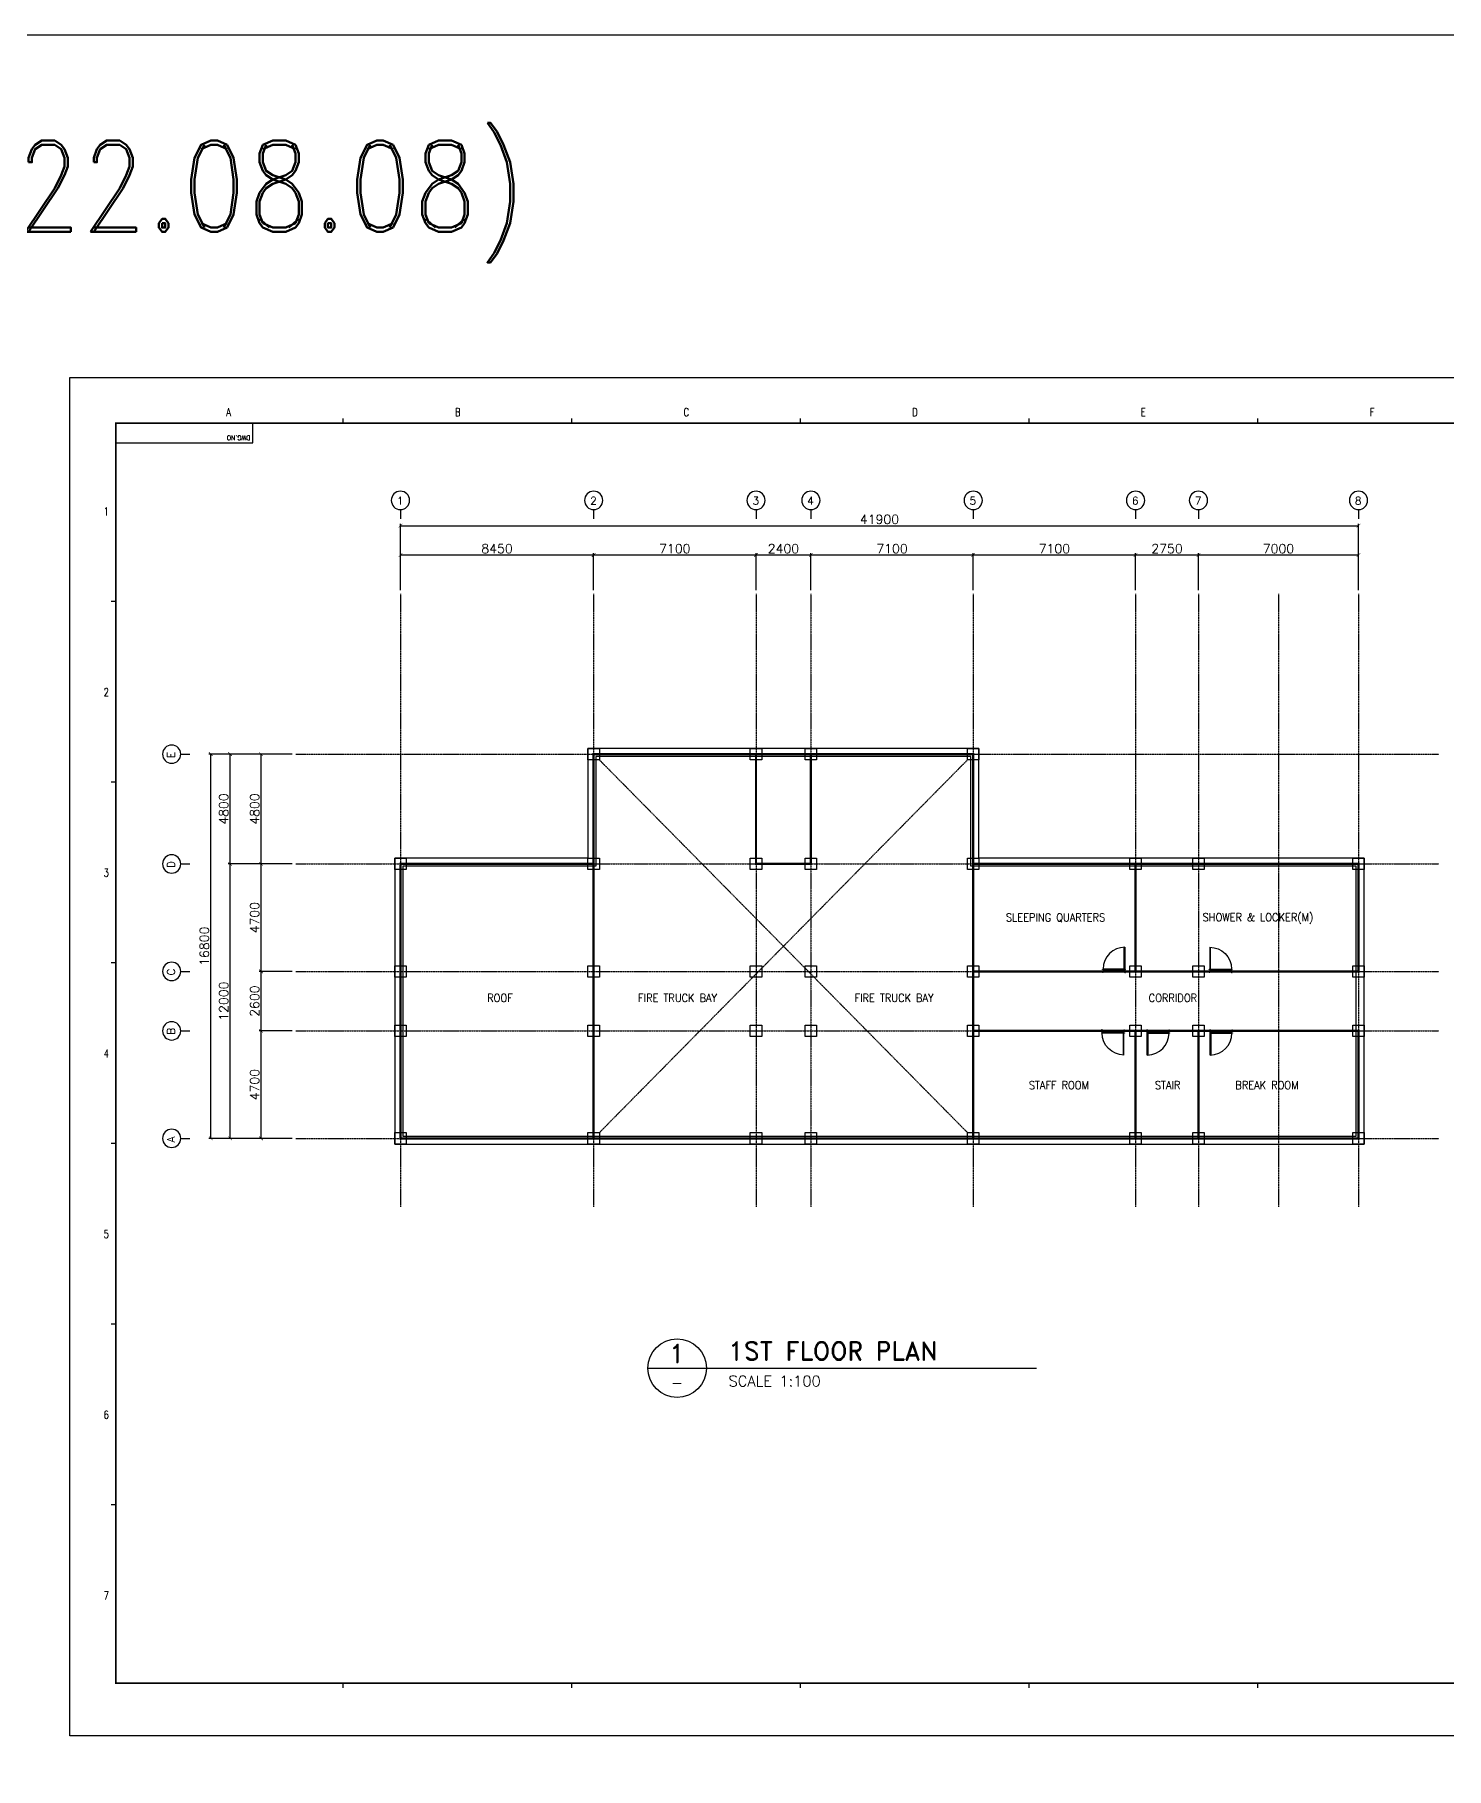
# Model space of a CAD drawing. Header units: millimetres. Extents: x -232466 to 860779, y -177975 to 311634.
# Drawn here: x 316138 to 377875, y 235828 to 311634 of the extents above; entities that cross this region are included whole.
import ezdxf
from ezdxf.enums import TextEntityAlignment as Align

# ---------------------------------------------------------------- set-up
doc = ezdxf.new("R2010")
doc.units = ezdxf.units.MM
doc.linetypes.add('AXES', pattern=[50.8, 31.75, -6.35, 6.35, -6.35])
doc.linetypes.add('CENTER', pattern=[2, 1.25, -0.25, 0.25, -0.25])
doc.layers.add('0 외형선', color=3, linetype='Continuous', lineweight=25)
for name, color, linetype in [('Center Line', 1, 'CENTER'), ('COL', 2, 'Continuous'), ('dim', 7, 'Continuous'), ('DOOR', 4, 'Continuous'), ('G', 3, 'Continuous'), ('SYM', 7, 'Continuous'), ('TEXT1', 7, 'Continuous'), ('TITLEBOX', 7, 'Continuous'), ('TXT', 2, 'Continuous')]:
    doc.layers.add(name, color=color, linetype=linetype)
doc.styles.add('RD6', font='ROMAND.shx', dxfattribs={"width": 0.83, "height": 6})
doc.styles.add('ROMAND', font='romand')
doc.styles.add('RomanS', font='romans.shx')
doc.styles.add('TBOX', font='romans.shx')
doc.dimstyles.new('HYUNDAI', dxfattribs={"dimscale": 120, "dimtxt": 3, "dimasz": 3, "dimexe": 1, "dimexo": 2, "dimgap": 1, "dimtad": 1, "dimdec": 0, "dimdsep": 46, "dimtxsty": 'RomanS', "dimcen": 0, "dimclrd": 256, "dimclre": 256, "dimclrt": 3, "dimadec": 0, "dimazin": 0, "dimtfac": 1, "dimtdec": 0, "dimtix": 1, "dimtmove": 2, "dimatfit": 3, "dimfxl": 1, "dimtvp": 1, "dimtolj": 1, "dimarcsym": 0})

# ---------------------------------------------------------------- blocks, each defined once
blk = doc.blocks.new('_ArchTick')
at = {"color": 0, "linetype": 'ByBlock', "const_width": 0.15}
blk.add_lwpolyline([(-0.5, -0.5), (0.5, 0.5)], dxfattribs=at)
blk = doc.blocks.new('*D743')
at = {"layer": 'Defpoints', "color": 0}
for p in [(323841, 280174), (327566, 280174), (327566, 263374)]:
    blk.add_point(p, dxfattribs=at)
at = {"layer": 'dim', "lineweight": -2}
for p, q in [((327406, 280174), (323761, 280174)), ((323841, 263374), (323841, 280174)), ((327406, 263374), (323761, 263374))]:
    blk.add_line(p, q, dxfattribs=at)
at = {"layer": 'dim', "lineweight": -2, "xscale": 160, "yscale": 160, "zscale": 160}
for p, rotation in [((323841, 280174), 90), ((323841, 263374), 270)]:
    blk.add_blockref('_ArchTick', p, dxfattribs=dict(at, rotation=rotation))
at = {"layer": 'dim', "color": 0, "insert": (323561, 271774), "char_height": 400, "attachment_point": 5, "rotation": 90, "style": 'RomanS', "bg_fill": 3, "box_fill_scale": 1.1, "bg_fill_color": 257, "bg_fill_transparency": 0}
blk.add_mtext('\\A1;16800', dxfattribs=at)
blk = doc.blocks.new('*D744')
at = {"layer": 'Defpoints', "color": 0}
for p in [(324686, 280174), (327566, 280174), (327566, 275374)]:
    blk.add_point(p, dxfattribs=at)
at = {"layer": 'dim', "lineweight": -2}
for p, q in [((327406, 280174), (324606, 280174)), ((324686, 275374), (324686, 280174)), ((327406, 275374), (324606, 275374))]:
    blk.add_line(p, q, dxfattribs=at)
at = {"layer": 'dim', "lineweight": -2, "xscale": 160, "yscale": 160, "zscale": 160}
for p, rotation in [((324686, 280174), 90), ((324686, 275374), 270)]:
    blk.add_blockref('_ArchTick', p, dxfattribs=dict(at, rotation=rotation))
at = {"layer": 'dim', "color": 0, "insert": (324406, 277774), "char_height": 400, "attachment_point": 5, "rotation": 90, "style": 'RomanS', "bg_fill": 3, "box_fill_scale": 1.1, "bg_fill_color": 257, "bg_fill_transparency": 0}
blk.add_mtext('\\A1;4800', dxfattribs=at)
blk = doc.blocks.new('*D745')
at = {"layer": 'Defpoints', "color": 0}
for p in [(340584, 288882), (332134, 287184), (340584, 287184)]:
    blk.add_point(p, dxfattribs=at)
at = {"layer": 'dim', "lineweight": -2}
for p, q in [((332134, 287344), (332134, 288962)), ((332134, 288882), (340584, 288882)), ((340584, 287344), (340584, 288962))]:
    blk.add_line(p, q, dxfattribs=at)
at = {"layer": 'dim', "lineweight": -2, "xscale": 160, "yscale": 160, "zscale": 160, "rotation": 180}
blk.add_blockref('_ArchTick', (332134, 288882), dxfattribs=at)
at = {"layer": 'dim', "lineweight": -2, "xscale": 160, "yscale": 160, "zscale": 160}
blk.add_blockref('_ArchTick', (340584, 288882), dxfattribs=at)
at = {"layer": 'dim', "color": 0, "insert": (336359, 289162), "char_height": 400, "attachment_point": 5, "style": 'RomanS', "bg_fill": 3, "box_fill_scale": 1.1, "bg_fill_color": 257, "bg_fill_transparency": 0}
blk.add_mtext('\\A1;8450', dxfattribs=at)
blk = doc.blocks.new('주열')
at = {"layer": 'SYM'}
blk.add_line((0, 600), (0, 0), dxfattribs=at)
blk.add_circle((0, 1200), 600, dxfattribs=at)
blk = doc.blocks.new('*D746')
at = {"layer": 'Defpoints', "color": 0}
for p in [(374034, 290162), (332134, 287184), (374034, 287184)]:
    blk.add_point(p, dxfattribs=at)
at = {"layer": 'dim', "lineweight": -2}
for p, q in [((332134, 287344), (332134, 290242)), ((332134, 290162), (374034, 290162)), ((374034, 287344), (374034, 290242))]:
    blk.add_line(p, q, dxfattribs=at)
at = {"layer": 'dim', "lineweight": -2, "xscale": 160, "yscale": 160, "zscale": 160, "rotation": 180}
blk.add_blockref('_ArchTick', (332134, 290162), dxfattribs=at)
at = {"layer": 'dim', "lineweight": -2, "xscale": 160, "yscale": 160, "zscale": 160}
blk.add_blockref('_ArchTick', (374034, 290162), dxfattribs=at)
at = {"layer": 'dim', "color": 0, "insert": (353084, 290442), "char_height": 400, "attachment_point": 5, "style": 'RomanS', "bg_fill": 3, "box_fill_scale": 1.1, "bg_fill_color": 257, "bg_fill_transparency": 0}
blk.add_mtext('\\A1;41900', dxfattribs=at)
blk = doc.blocks.new('*D747')
at = {"layer": 'Defpoints', "color": 0}
for p in [(347684, 288882), (340584, 287184), (347684, 287184)]:
    blk.add_point(p, dxfattribs=at)
at = {"layer": 'dim', "lineweight": -2}
for p, q in [((340584, 287344), (340584, 288962)), ((340584, 288882), (347684, 288882)), ((347684, 287344), (347684, 288962))]:
    blk.add_line(p, q, dxfattribs=at)
at = {"layer": 'dim', "lineweight": -2, "xscale": 160, "yscale": 160, "zscale": 160, "rotation": 180}
blk.add_blockref('_ArchTick', (340584, 288882), dxfattribs=at)
at = {"layer": 'dim', "lineweight": -2, "xscale": 160, "yscale": 160, "zscale": 160}
blk.add_blockref('_ArchTick', (347684, 288882), dxfattribs=at)
at = {"layer": 'dim', "color": 0, "insert": (344134, 289162), "char_height": 400, "attachment_point": 5, "style": 'RomanS', "bg_fill": 3, "box_fill_scale": 1.1, "bg_fill_color": 257, "bg_fill_transparency": 0}
blk.add_mtext('\\A1;7100', dxfattribs=at)
blk = doc.blocks.new('*D748')
at = {"layer": 'Defpoints', "color": 0}
for p in [(350084, 288882), (347684, 287184), (350084, 287184)]:
    blk.add_point(p, dxfattribs=at)
at = {"layer": 'dim', "lineweight": -2}
for p, q in [((347684, 287344), (347684, 288962)), ((347684, 288882), (350084, 288882)), ((350084, 287344), (350084, 288962))]:
    blk.add_line(p, q, dxfattribs=at)
at = {"layer": 'dim', "lineweight": -2, "xscale": 160, "yscale": 160, "zscale": 160, "rotation": 180}
blk.add_blockref('_ArchTick', (347684, 288882), dxfattribs=at)
at = {"layer": 'dim', "lineweight": -2, "xscale": 160, "yscale": 160, "zscale": 160}
blk.add_blockref('_ArchTick', (350084, 288882), dxfattribs=at)
at = {"layer": 'dim', "color": 0, "insert": (348884, 289162), "char_height": 400, "attachment_point": 5, "style": 'RomanS', "bg_fill": 3, "box_fill_scale": 1.1, "bg_fill_color": 257, "bg_fill_transparency": 0}
blk.add_mtext('\\A1;2400', dxfattribs=at)
blk = doc.blocks.new('*D749')
at = {"layer": 'Defpoints', "color": 0}
for p in [(357184, 288882), (350084, 287184), (357184, 287184)]:
    blk.add_point(p, dxfattribs=at)
at = {"layer": 'dim', "lineweight": -2}
for p, q in [((350084, 287344), (350084, 288962)), ((350084, 288882), (357184, 288882)), ((357184, 287344), (357184, 288962))]:
    blk.add_line(p, q, dxfattribs=at)
at = {"layer": 'dim', "lineweight": -2, "xscale": 160, "yscale": 160, "zscale": 160, "rotation": 180}
blk.add_blockref('_ArchTick', (350084, 288882), dxfattribs=at)
at = {"layer": 'dim', "lineweight": -2, "xscale": 160, "yscale": 160, "zscale": 160}
blk.add_blockref('_ArchTick', (357184, 288882), dxfattribs=at)
at = {"layer": 'dim', "color": 0, "insert": (353634, 289162), "char_height": 400, "attachment_point": 5, "style": 'RomanS', "bg_fill": 3, "box_fill_scale": 1.1, "bg_fill_color": 257, "bg_fill_transparency": 0}
blk.add_mtext('\\A1;7100', dxfattribs=at)
blk = doc.blocks.new('*D750')
at = {"layer": 'Defpoints', "color": 0}
for p in [(364284, 288882), (357184, 287184), (364284, 287184)]:
    blk.add_point(p, dxfattribs=at)
at = {"layer": 'dim', "lineweight": -2}
for p, q in [((357184, 287344), (357184, 288962)), ((357184, 288882), (364284, 288882)), ((364284, 287344), (364284, 288962))]:
    blk.add_line(p, q, dxfattribs=at)
at = {"layer": 'dim', "lineweight": -2, "xscale": 160, "yscale": 160, "zscale": 160, "rotation": 180}
blk.add_blockref('_ArchTick', (357184, 288882), dxfattribs=at)
at = {"layer": 'dim', "lineweight": -2, "xscale": 160, "yscale": 160, "zscale": 160}
blk.add_blockref('_ArchTick', (364284, 288882), dxfattribs=at)
at = {"layer": 'dim', "color": 0, "insert": (360734, 289162), "char_height": 400, "attachment_point": 5, "style": 'RomanS', "bg_fill": 3, "box_fill_scale": 1.1, "bg_fill_color": 257, "bg_fill_transparency": 0}
blk.add_mtext('\\A1;7100', dxfattribs=at)
blk = doc.blocks.new('*D751')
at = {"layer": 'Defpoints', "color": 0}
for p in [(367034, 288882), (364284, 287184), (367034, 287184)]:
    blk.add_point(p, dxfattribs=at)
at = {"layer": 'dim', "lineweight": -2}
for p, q in [((364284, 287344), (364284, 288962)), ((364284, 288882), (367034, 288882)), ((367034, 287344), (367034, 288962))]:
    blk.add_line(p, q, dxfattribs=at)
at = {"layer": 'dim', "lineweight": -2, "xscale": 160, "yscale": 160, "zscale": 160, "rotation": 180}
blk.add_blockref('_ArchTick', (364284, 288882), dxfattribs=at)
at = {"layer": 'dim', "lineweight": -2, "xscale": 160, "yscale": 160, "zscale": 160}
blk.add_blockref('_ArchTick', (367034, 288882), dxfattribs=at)
at = {"layer": 'dim', "color": 0, "insert": (365659, 289162), "char_height": 400, "attachment_point": 5, "style": 'RomanS', "bg_fill": 3, "box_fill_scale": 1.1, "bg_fill_color": 257, "bg_fill_transparency": 0}
blk.add_mtext('\\A1;2750', dxfattribs=at)
blk = doc.blocks.new('*D752')
at = {"layer": 'Defpoints', "color": 0}
for p in [(374034, 288882), (367034, 287184), (374034, 287184)]:
    blk.add_point(p, dxfattribs=at)
at = {"layer": 'dim', "lineweight": -2}
for p, q in [((367034, 287344), (367034, 288962)), ((367034, 288882), (374034, 288882)), ((374034, 287344), (374034, 288962))]:
    blk.add_line(p, q, dxfattribs=at)
at = {"layer": 'dim', "lineweight": -2, "xscale": 160, "yscale": 160, "zscale": 160, "rotation": 180}
blk.add_blockref('_ArchTick', (367034, 288882), dxfattribs=at)
at = {"layer": 'dim', "lineweight": -2, "xscale": 160, "yscale": 160, "zscale": 160}
blk.add_blockref('_ArchTick', (374034, 288882), dxfattribs=at)
at = {"layer": 'dim', "color": 0, "insert": (370534, 289162), "char_height": 400, "attachment_point": 5, "style": 'RomanS', "bg_fill": 3, "box_fill_scale": 1.1, "bg_fill_color": 257, "bg_fill_transparency": 0}
blk.add_mtext('\\A1;7000', dxfattribs=at)
blk = doc.blocks.new('*D753')
at = {"layer": 'Defpoints', "color": 0}
for p in [(324686, 275374), (327566, 275374), (327566, 263374)]:
    blk.add_point(p, dxfattribs=at)
at = {"layer": 'dim', "lineweight": -2}
for p, q in [((327406, 275374), (324606, 275374)), ((324686, 263374), (324686, 275374)), ((327406, 263374), (324606, 263374))]:
    blk.add_line(p, q, dxfattribs=at)
at = {"layer": 'dim', "lineweight": -2, "xscale": 160, "yscale": 160, "zscale": 160}
for p, rotation in [((324686, 275374), 90), ((324686, 263374), 270)]:
    blk.add_blockref('_ArchTick', p, dxfattribs=dict(at, rotation=rotation))
at = {"layer": 'dim', "color": 0, "insert": (324406, 269374), "char_height": 400, "attachment_point": 5, "rotation": 90, "style": 'RomanS', "bg_fill": 3, "box_fill_scale": 1.1, "bg_fill_color": 257, "bg_fill_transparency": 0}
blk.add_mtext('\\A1;12000', dxfattribs=at)
blk = doc.blocks.new('*D754')
at = {"layer": 'Defpoints', "color": 0}
for p in [(326038, 280174), (327566, 280174), (327566, 275374)]:
    blk.add_point(p, dxfattribs=at)
at = {"layer": 'dim', "lineweight": -2}
for p, q in [((327406, 280174), (325958, 280174)), ((326038, 275374), (326038, 280174)), ((327406, 275374), (325958, 275374))]:
    blk.add_line(p, q, dxfattribs=at)
at = {"layer": 'dim', "lineweight": -2, "xscale": 160, "yscale": 160, "zscale": 160}
for p, rotation in [((326038, 280174), 90), ((326038, 275374), 270)]:
    blk.add_blockref('_ArchTick', p, dxfattribs=dict(at, rotation=rotation))
at = {"layer": 'dim', "color": 0, "insert": (325758, 277774), "char_height": 400, "attachment_point": 5, "rotation": 90, "style": 'RomanS', "bg_fill": 3, "box_fill_scale": 1.1, "bg_fill_color": 257, "bg_fill_transparency": 0}
blk.add_mtext('\\A1;4800', dxfattribs=at)
blk = doc.blocks.new('*D755')
at = {"layer": 'Defpoints', "color": 0}
for p in [(326038, 275374), (327566, 275374), (327566, 270674)]:
    blk.add_point(p, dxfattribs=at)
at = {"layer": 'dim', "lineweight": -2}
for p, q in [((327406, 275374), (325958, 275374)), ((326038, 270674), (326038, 275374)), ((327406, 270674), (325958, 270674))]:
    blk.add_line(p, q, dxfattribs=at)
at = {"layer": 'dim', "lineweight": -2, "xscale": 160, "yscale": 160, "zscale": 160}
for p, rotation in [((326038, 275374), 90), ((326038, 270674), 270)]:
    blk.add_blockref('_ArchTick', p, dxfattribs=dict(at, rotation=rotation))
at = {"layer": 'dim', "color": 0, "insert": (325758, 273024), "char_height": 400, "attachment_point": 5, "rotation": 90, "style": 'RomanS', "bg_fill": 3, "box_fill_scale": 1.1, "bg_fill_color": 257, "bg_fill_transparency": 0}
blk.add_mtext('\\A1;4700', dxfattribs=at)
blk = doc.blocks.new('*D756')
at = {"layer": 'Defpoints', "color": 0}
for p in [(326038, 270674), (327566, 270674), (327566, 268074)]:
    blk.add_point(p, dxfattribs=at)
at = {"layer": 'dim', "lineweight": -2}
for p, q in [((327406, 270674), (325958, 270674)), ((326038, 268074), (326038, 270674)), ((327406, 268074), (325958, 268074))]:
    blk.add_line(p, q, dxfattribs=at)
at = {"layer": 'dim', "lineweight": -2, "xscale": 160, "yscale": 160, "zscale": 160}
for p, rotation in [((326038, 270674), 90), ((326038, 268074), 270)]:
    blk.add_blockref('_ArchTick', p, dxfattribs=dict(at, rotation=rotation))
at = {"layer": 'dim', "color": 0, "insert": (325758, 269374), "char_height": 400, "attachment_point": 5, "rotation": 90, "style": 'RomanS', "bg_fill": 3, "box_fill_scale": 1.1, "bg_fill_color": 257, "bg_fill_transparency": 0}
blk.add_mtext('\\A1;2600', dxfattribs=at)
blk = doc.blocks.new('*D757')
at = {"layer": 'Defpoints', "color": 0}
for p in [(326038, 268074), (327566, 268074), (327566, 263374)]:
    blk.add_point(p, dxfattribs=at)
at = {"layer": 'dim', "lineweight": -2}
for p, q in [((327406, 268074), (325958, 268074)), ((326038, 263374), (326038, 268074)), ((327406, 263374), (325958, 263374))]:
    blk.add_line(p, q, dxfattribs=at)
at = {"layer": 'dim', "lineweight": -2, "xscale": 160, "yscale": 160, "zscale": 160}
for p, rotation in [((326038, 268074), 90), ((326038, 263374), 270)]:
    blk.add_blockref('_ArchTick', p, dxfattribs=dict(at, rotation=rotation))
at = {"layer": 'dim', "color": 0, "insert": (325758, 265724), "char_height": 400, "attachment_point": 5, "rotation": 90, "style": 'RomanS', "bg_fill": 3, "box_fill_scale": 1.1, "bg_fill_color": 257, "bg_fill_transparency": 0}
blk.add_mtext('\\A1;4700', dxfattribs=at)
blk = doc.blocks.new('SD1')
at = {"color": 8}
for p, q in [((-55, 200), (-975, 200)), ((-955, 155), (-45, 155))]:
    blk.add_line(p, q, dxfattribs=at)
for points in [[(-25, 1150), (-25, 200), (-55, 200), (-55, 1150)], [(-1000, 180), (-1000, 200), (-975, 200), (-975, 155), (-955, 155), (-955, 95), (-975, 50), (-1000, 50), (-1000, 70)], [(0, 180), (0, 200), (-25, 200), (-25, 155), (-45, 155), (-45, 95), (-25, 50), (0, 50), (0, 70)]]:
    blk.add_lwpolyline(points)
blk.add_arc((-25, 200), 950, 90, 180)

msp = doc.modelspace()

# ---------------------------------------------------------------- linework, layer by layer
msp.add_lwpolyline([(342952.1, 253329.4), (359952.1, 253329.4)])
msp.add_circle((344232.1, 253329.4), 1280)
at = {"layer": '0 외형선', "linetype": 'Continuous'}
for points in [[(331884.2, 263123.9), (374284.2, 263123.9), (374284.2, 275623.9), (357434.2, 275623.9), (357434.2, 280423.9), (340334.2, 280423.9), (340334.2, 275623.9), (331884.2, 275623.9)], [(332234.2, 263473.9), (373934.2, 263473.9), (373934.2, 275273.9), (357084.2, 275273.9), (357084.2, 280073.9), (340684.2, 280073.9), (340684.2, 275273.9), (332234.2, 275273.9)]]:
    msp.add_lwpolyline(points, close=True, dxfattribs=at)
at = {"layer": '0 외형선', "linetype": 'Continuous', "const_width": 100}
for points in [[(340579.2, 280173.9), (357184.2, 280173.9), (357184.2, 263373.9), (340579.2, 263373.9)], [(347684.2, 280173.9), (350084.2, 280173.9), (350084.2, 275373.9), (347684.2, 275373.9)], [(332134.2, 275373.9), (340584.2, 275373.9), (340584.2, 263373.9), (332134.2, 263373.9)], [(357184.2, 275373.9), (364284.2, 275373.9), (364284.2, 270673.9), (357184.2, 270673.9)], [(364284.2, 275373.9), (374034.2, 275373.9), (374034.2, 270673.9), (364284.2, 270673.9)], [(357184.2, 268073.9), (364281.8, 268073.9), (364281.8, 263373.9), (357184.2, 263373.9)], [(364284.2, 268073.9), (367031.8, 268073.9), (367031.8, 263373.9), (364284.2, 263373.9)], [(367034.2, 268073.9), (374034.2, 268073.9), (374034.2, 263373.9), (367031.8, 263373.9)]]:
    msp.add_lwpolyline(points, close=True, dxfattribs=at)
at = {"layer": 'Center Line', "linetype": 'AXES'}
for p, q in [((332134.2, 287183.6), (332134.2, 260373.9)), ((356934.2, 279923.9), (340834.2, 263623.9)), ((340834.2, 279923.9), (356934.2, 263623.9))]:
    msp.add_line(p, q, dxfattribs=at)
at = {"layer": 'COL'}
for points in [[(340334.2, 279923.9), (340334.2, 280423.9), (340834.2, 280423.9), (340834.2, 279923.9)], [(347434.2, 279923.9), (347434.2, 280423.9), (347934.2, 280423.9), (347934.2, 279923.9)], [(349834.2, 279923.9), (349834.2, 280423.9), (350334.2, 280423.9), (350334.2, 279923.9)], [(356934.2, 279923.9), (356934.2, 280423.9), (357434.2, 280423.9), (357434.2, 279923.9)], [(331884.2, 275123.9), (331884.2, 275623.9), (332384.2, 275623.9), (332384.2, 275123.9)], [(340334.2, 275123.9), (340334.2, 275623.9), (340834.2, 275623.9), (340834.2, 275123.9)], [(347434.2, 275123.9), (347434.2, 275623.9), (347934.2, 275623.9), (347934.2, 275123.9)], [(349834.2, 275123.9), (349834.2, 275623.9), (350334.2, 275623.9), (350334.2, 275123.9)], [(356934.2, 275123.9), (356934.2, 275623.9), (357434.2, 275623.9), (357434.2, 275123.9)], [(364034.2, 275123.9), (364034.2, 275623.9), (364534.2, 275623.9), (364534.2, 275123.9)], [(366784.2, 275123.9), (366784.2, 275623.9), (367284.2, 275623.9), (367284.2, 275123.9)], [(373784.2, 275123.9), (373784.2, 275623.9), (374284.2, 275623.9), (374284.2, 275123.9)], [(331884.2, 270423.9), (331884.2, 270923.9), (332384.2, 270923.9), (332384.2, 270423.9)], [(340334.2, 270423.9), (340334.2, 270923.9), (340834.2, 270923.9), (340834.2, 270423.9)], [(347434.2, 270423.9), (347434.2, 270923.9), (347934.2, 270923.9), (347934.2, 270423.9)], [(349834.2, 270423.9), (349834.2, 270923.9), (350334.2, 270923.9), (350334.2, 270423.9)], [(356934.2, 270423.9), (356934.2, 270923.9), (357434.2, 270923.9), (357434.2, 270423.9)], [(364034.2, 270423.9), (364034.2, 270923.9), (364534.2, 270923.9), (364534.2, 270423.9)], [(366784.2, 270423.9), (366784.2, 270923.9), (367284.2, 270923.9), (367284.2, 270423.9)], [(373784.2, 270423.9), (373784.2, 270923.9), (374284.2, 270923.9), (374284.2, 270423.9)], [(331884.2, 267823.9), (331884.2, 268323.9), (332384.2, 268323.9), (332384.2, 267823.9)], [(340334.2, 267823.9), (340334.2, 268323.9), (340834.2, 268323.9), (340834.2, 267823.9)], [(347434.2, 267823.9), (347434.2, 268323.9), (347934.2, 268323.9), (347934.2, 267823.9)], [(349834.2, 267823.9), (349834.2, 268323.9), (350334.2, 268323.9), (350334.2, 267823.9)], [(356934.2, 267823.9), (356934.2, 268323.9), (357434.2, 268323.9), (357434.2, 267823.9)], [(364034.2, 267823.9), (364034.2, 268323.9), (364534.2, 268323.9), (364534.2, 267823.9)], [(366784.2, 267823.9), (366784.2, 268323.9), (367284.2, 268323.9), (367284.2, 267823.9)], [(373784.2, 267823.9), (373784.2, 268323.9), (374284.2, 268323.9), (374284.2, 267823.9)], [(331884.2, 263123.9), (331884.2, 263623.9), (332384.2, 263623.9), (332384.2, 263123.9)], [(340334.2, 263123.9), (340334.2, 263623.9), (340834.2, 263623.9), (340834.2, 263123.9)], [(347434.2, 263123.9), (347434.2, 263623.9), (347934.2, 263623.9), (347934.2, 263123.9)], [(349834.2, 263123.9), (349834.2, 263623.9), (350334.2, 263623.9), (350334.2, 263123.9)], [(356934.2, 263123.9), (356934.2, 263623.9), (357434.2, 263623.9), (357434.2, 263123.9)], [(364034.2, 263123.9), (364034.2, 263623.9), (364534.2, 263623.9), (364534.2, 263123.9)], [(366784.2, 263123.9), (366784.2, 263623.9), (367284.2, 263623.9), (367284.2, 263123.9)], [(373784.2, 263123.9), (373784.2, 263623.9), (374284.2, 263623.9), (374284.2, 263123.9)]]:
    msp.add_lwpolyline(points, close=True, dxfattribs=at)
at = {"layer": 'TITLEBOX', "color": 4, "linetype": 'Continuous'}
for p, q in [((329632.2, 294645.3), (329632.2, 294845.3)), ((329632.2, 294645.3), (329632.2, 294845.3)), ((339632.2, 294645.3), (339632.2, 294845.3)), ((339632.2, 294645.3), (339632.2, 294845.3)), ((349632.2, 294645.3), (349632.2, 294845.3)), ((349632.2, 294645.3), (349632.2, 294845.3)), ((359632.2, 294645.3), (359632.2, 294845.3)), ((359632.2, 294645.3), (359632.2, 294845.3)), ((369632.2, 294645.3), (369632.2, 294845.3)), ((369632.2, 294645.3), (369632.2, 294845.3)), ((319682.2, 286845.3), (319482.2, 286845.3)), ((319682.2, 278945.3), (319482.2, 278945.3)), ((319682.2, 271045.3), (319482.2, 271045.3)), ((319682.2, 263145.3), (319482.2, 263145.3)), ((319682.2, 255245.3), (319482.2, 255245.3)), ((319682.2, 247345.3), (319482.2, 247345.3)), ((329632.2, 239345.2), (329632.2, 239545.2)), ((329632.2, 239345.2), (329632.2, 239545.2)), ((339632.2, 239345.2), (339632.2, 239545.2)), ((339632.2, 239345.2), (339632.2, 239545.2)), ((349632.2, 239345.2), (349632.2, 239545.2)), ((349632.2, 239345.2), (349632.2, 239545.2)), ((359632.2, 239345.2), (359632.2, 239545.2)), ((359632.2, 239345.2), (359632.2, 239545.2)), ((369632.2, 239345.2), (369632.2, 239545.2)), ((369632.2, 239345.2), (369632.2, 239545.2))]:
    msp.add_line(p, q, dxfattribs=at)
at = {"layer": 'TITLEBOX', "color": 7}
msp.add_lwpolyline([(317682.2, 296645.3), (401782.2, 296645.3), (401782.2, 237245.3), (317682.2, 237245.3)], close=True, dxfattribs=at)
at = {"layer": 'TITLEBOX', "color": 4, "const_width": 70}
msp.add_lwpolyline([(319682.2, 294645.3), (399708.3, 294645.3), (399708.3, 239553.9), (319682.2, 239553.9)], close=True, dxfattribs=at)
at = {"layer": 'TITLEBOX'}
msp.add_lwpolyline([(319682.2, 293779.4), (325682.2, 293779.4), (325682.2, 294645.3)], dxfattribs=at)

# ---------------------------------------------------------------- block references
at = {"layer": 'DOOR'}
msp.add_blockref('SD1', (363842.1, 270578.9), dxfattribs=at)
at = {"layer": 'DOOR', "xscale": -1}
msp.add_blockref('SD1', (367502.5, 270578.9), dxfattribs=at)
at = {"layer": 'DOOR', "xscale": -1, "rotation": 180}
msp.add_blockref('SD1', (363796.1, 268168.9), dxfattribs=at)
at = {"layer": 'DOOR', "rotation": 180}
for p in [(364772.3, 268168.9), (367524.7, 268168.9)]:
    msp.add_blockref('SD1', p, dxfattribs=at)
at = {"layer": 'SYM', "xscale": -0.6666666666666666, "yscale": 0.6666666666666666, "zscale": 0.6666666666666666, "rotation": 359.9999999999999}
msp.add_blockref('주열', (332134.2, 290468.3), dxfattribs=at)

# ---------------------------------------------------------------- texts
at = {"layer": 'G', "color": 3, "style": 'RomanS', "width": 0.9}
for s, p in [('SLEEPING QUARTERS', (360784.7, 273019.3)), ('SHOWER & LOCKER(M)', (369636.8, 273019.3)), ('ROOF', (336487.2, 269513.6)), ('FIRE TRUCK BAY', (344254.8, 269513.6)), ('FIRE TRUCK BAY', (353723, 269513.6)), ('CORRIDOR', (365916.2, 269513.6)), ('STAFF ROOM', (360929.3, 265699.4)), ('STAIR', (365686.1, 265699.4)), ('BREAK ROOM', (370029.1, 265699.4))]:
    msp.add_text(s, height=350, dxfattribs=at).set_placement(p, align=Align.MIDDLE)
at = {"layer": 'SYM', "style": 'ROMAND'}
for s, p in [('1', (331978.6, 291084.1)), ('2', (340428.6, 291084.1)), ('3', (347528.6, 291084.1)), ('4', (349928.6, 291084.1)), ('5', (357028.6, 291084.1)), ('6', (364128.6, 291084.1)), ('7', (366878.6, 291084.1)), ('8', (373878.6, 291084.1))]:
    msp.add_text(s, height=336.4, dxfattribs=at).set_placement(p)
for s, p in [('E', (322272.1, 279998.1)), ('D', (322272.1, 275198.1)), ('C', (322272.1, 270498.1)), ('B', (322272.1, 267898.1)), ('A', (322272.1, 263198.1))]:
    msp.add_text(s, height=336.4, rotation=90, dxfattribs=at).set_placement(p)
at = {"layer": 'TEXT1', "color": 3, "style": 'ROMAND'}
msp.add_text('1', height=800, dxfattribs=at).set_placement((344232.1, 253969.4), align=Align.MIDDLE_CENTER)
for s, height, p in [('1ST FLOOR PLAN', 800, (346472.1, 253679.3)), ('SCALE 1:100', 468, (346483.5, 252523.6))]:
    msp.add_text(s, height=height, dxfattribs=at).set_placement(p)
at = {"layer": 'TEXT1', "style": 'RomanS'}
msp.add_text('-', height=480, dxfattribs=at).set_placement((344232.1, 252689.4), align=Align.MIDDLE_CENTER)
at = {"layer": 'TITLEBOX', "color": 4, "linetype": 'Continuous', "style": 'TBOX', "width": 0.75}
for s, p in [('A', (324519.3, 294951.9)), ('B', (334519.3, 294951.9)), ('C', (344519.3, 294951.9)), ('D', (354519.3, 294951.9)), ('E', (364519.3, 294951.9)), ('F', (374533, 294951.9)), ('1', (319156.4, 290612.1)), ('2', (319156.4, 282712.1)), ('3', (319156.4, 274812.1)), ('4', (319156.4, 266912.1)), ('5', (319156.4, 259012.1)), ('6', (319156.4, 251112.1)), ('7', (319156.4, 243212.1))]:
    msp.add_text(s, height=350, dxfattribs=at).set_placement(p)
at = {"layer": 'TITLEBOX', "style": 'ROMAND'}
msp.add_text('DWG.NO', height=200, rotation=180, dxfattribs=at).set_placement((325566.7, 294105.1))
at = {"layer": 'TXT', "color": 30, "linetype": 'Continuous', "style": 'RD6', "width": 0.83}
msp.add_text('Rev.0 (2022.08.08)', height=4000, dxfattribs=at).set_placement((293251.3, 303010.5))

# ---------------------------------------------------------------- next in the draw order: dimensions: what is measured, and where the dimension line sits
at = {"layer": 'dim'}
dim = msp.add_linear_dim(base=(340584.2, 288881.9), p1=(332134.2, 287183.6), p2=(340584.2, 287183.6), dimstyle='HYUNDAI', override={"dimscale": 80, "dimtxt": 5, "dimasz": 2, "dimpost": '\\X', "dimblk1": 'ArchTick', "dimblk2": 'ArchTick', "dimsah": 1, "dimclrt": 0, "dimtfill": 1}, dxfattribs=at)
dim.commit()
dim.dimension.update_dxf_attribs({"geometry": '*D745', "text_midpoint": (336359.2, 289161.9)})
dim = msp.add_linear_dim(base=(323840.9, 280173.9), p1=(327565.7, 263373.9), p2=(327565.7, 280173.9), angle=90, dimstyle='HYUNDAI', override={"dimscale": 80, "dimtxt": 5, "dimasz": 2, "dimpost": '\\X', "dimblk1": 'ArchTick', "dimblk2": 'ArchTick', "dimsah": 1, "dimclrt": 0, "dimtfill": 1}, dxfattribs=at)
dim.commit()
dim.dimension.update_dxf_attribs({"geometry": '*D743', "text_midpoint": (323560.9, 271773.9)})

# ---------------------------------------------------------------- next in the draw order: linework, layer by layer
at = {"layer": 'Center Line', "linetype": 'AXES'}
msp.add_line((327565.7, 263373.9), (377551.3, 263373.9), dxfattribs=at)

# ---------------------------------------------------------------- next in the draw order: block references
at = {"layer": 'SYM', "xscale": -0.6666666666666666, "yscale": 0.6666666666666666, "zscale": 0.6666666666666666, "rotation": 89.9999999999997}
for p in [(322927.9, 280173.9), (322927.9, 275373.9), (322927.9, 270673.9), (322927.9, 268073.9), (322927.9, 263373.9)]:
    msp.add_blockref('주열', p, dxfattribs=at)

# ---------------------------------------------------------------- next in the draw order: dimensions: what is measured, and where the dimension line sits
at = {"layer": 'dim'}
dim = msp.add_linear_dim(base=(374034.2, 290161.5), p1=(332134.2, 287183.6), p2=(374034.2, 287183.6), dimstyle='HYUNDAI', override={"dimscale": 80, "dimtxt": 5, "dimasz": 2, "dimpost": '\\X', "dimblk1": 'ArchTick', "dimblk2": 'ArchTick', "dimsah": 1, "dimclrt": 0, "dimtfill": 1}, dxfattribs=at)
dim.commit()
dim.dimension.update_dxf_attribs({"geometry": '*D746', "text_midpoint": (353084.2, 290441.5)})
dim = msp.add_linear_dim(base=(324685.7, 280173.9), p1=(327565.7, 275373.9), p2=(327565.7, 280173.9), angle=90, dimstyle='HYUNDAI', override={"dimscale": 80, "dimtxt": 5, "dimasz": 2, "dimpost": '\\X', "dimblk1": 'ArchTick', "dimblk2": 'ArchTick', "dimsah": 1, "dimclrt": 0, "dimtfill": 1}, dxfattribs=at)
dim.commit()
dim.dimension.update_dxf_attribs({"geometry": '*D744', "text_midpoint": (324405.7, 277773.9)})

# ---------------------------------------------------------------- next in the draw order: linework, layer by layer
at = {"layer": 'Center Line', "linetype": 'AXES'}
for p, q in [((340584.2, 287183.6), (340584.2, 260373.9)), ((347684.2, 287183.6), (347684.2, 260373.9)), ((350084.2, 287183.6), (350084.2, 260373.9)), ((357184.2, 287183.6), (357184.2, 260373.9)), ((364284.2, 287183.6), (364284.2, 260373.9)), ((367034.2, 287183.6), (367034.2, 260373.9)), ((374034.2, 287183.6), (374034.2, 260373.9)), ((327565.7, 280173.9), (377551.3, 280173.9)), ((327565.7, 275373.9), (377551.3, 275373.9))]:
    msp.add_line(p, q, dxfattribs=at)

# ---------------------------------------------------------------- next in the draw order: block references
at = {"layer": 'SYM', "xscale": -0.6666666666666666, "yscale": 0.6666666666666666, "zscale": 0.6666666666666666, "rotation": 359.9999999999999}
for p in [(340584.2, 290468.3), (347684.2, 290468.3), (350084.2, 290468.3), (357184.2, 290468.3), (364284.2, 290468.3), (367034.2, 290468.3), (374034.2, 290468.3)]:
    msp.add_blockref('주열', p, dxfattribs=at)

# ---------------------------------------------------------------- next in the draw order: dimensions: what is measured, and where the dimension line sits
at = {"layer": 'dim'}
dim = msp.add_linear_dim(base=(347684.2, 288881.9), p1=(340584.2, 287183.6), p2=(347684.2, 287183.6), dimstyle='HYUNDAI', override={"dimscale": 80, "dimtxt": 5, "dimasz": 2, "dimpost": '\\X', "dimblk1": 'ArchTick', "dimblk2": 'ArchTick', "dimsah": 1, "dimclrt": 0, "dimtfill": 1}, dxfattribs=at)
dim.commit()
dim.dimension.update_dxf_attribs({"geometry": '*D747', "text_midpoint": (344134.2, 289161.9)})
dim = msp.add_linear_dim(base=(324685.7, 275373.9), p1=(327565.7, 263373.9), p2=(327565.7, 275373.9), angle=90, dimstyle='HYUNDAI', override={"dimscale": 80, "dimtxt": 5, "dimasz": 2, "dimpost": '\\X', "dimblk1": 'ArchTick', "dimblk2": 'ArchTick', "dimsah": 1, "dimclrt": 0, "dimtfill": 1}, dxfattribs=at)
dim.commit()
dim.dimension.update_dxf_attribs({"geometry": '*D753', "text_midpoint": (324405.7, 269373.9)})

# ---------------------------------------------------------------- next in the draw order: linework, layer by layer
at = {"layer": 'Center Line', "linetype": 'AXES'}
for p, q in [((327565.7, 270673.9), (377551.3, 270673.9)), ((327565.7, 268073.9), (377551.3, 268073.9))]:
    msp.add_line(p, q, dxfattribs=at)

# ---------------------------------------------------------------- next in the draw order: dimensions: what is measured, and where the dimension line sits
at = {"layer": 'dim'}
dim = msp.add_linear_dim(base=(350084.2, 288881.9), p1=(347684.2, 287183.6), p2=(350084.2, 287183.6), dimstyle='HYUNDAI', override={"dimscale": 80, "dimtxt": 5, "dimasz": 2, "dimpost": '\\X', "dimblk1": 'ArchTick', "dimblk2": 'ArchTick', "dimsah": 1, "dimclrt": 0, "dimtfill": 1}, dxfattribs=at)
dim.commit()
dim.dimension.update_dxf_attribs({"geometry": '*D748', "text_midpoint": (348884.2, 289161.9)})
dim = msp.add_linear_dim(base=(326038, 280173.9), p1=(327565.7, 275373.9), p2=(327565.7, 280173.9), angle=90, dimstyle='HYUNDAI', override={"dimscale": 80, "dimtxt": 5, "dimasz": 2, "dimpost": '\\X', "dimblk1": 'ArchTick', "dimblk2": 'ArchTick', "dimsah": 1, "dimclrt": 0, "dimtfill": 1}, dxfattribs=at)
dim.commit()
dim.dimension.update_dxf_attribs({"geometry": '*D754', "text_midpoint": (325758, 277773.9)})

# ---------------------------------------------------------------- next in the draw order: dimensions: what is measured, and where the dimension line sits
dim = msp.add_linear_dim(base=(357184.2, 288881.9), p1=(350084.2, 287183.6), p2=(357184.2, 287183.6), dimstyle='HYUNDAI', override={"dimscale": 80, "dimtxt": 5, "dimasz": 2, "dimpost": '\\X', "dimblk1": 'ArchTick', "dimblk2": 'ArchTick', "dimsah": 1, "dimclrt": 0, "dimtfill": 1}, dxfattribs=at)
dim.commit()
dim.dimension.update_dxf_attribs({"geometry": '*D749', "text_midpoint": (353634.2, 289161.9)})
dim = msp.add_linear_dim(base=(326038, 275373.9), p1=(327565.7, 270673.9), p2=(327565.7, 275373.9), angle=90, dimstyle='HYUNDAI', override={"dimscale": 80, "dimtxt": 5, "dimasz": 2, "dimpost": '\\X', "dimblk1": 'ArchTick', "dimblk2": 'ArchTick', "dimsah": 1, "dimclrt": 0, "dimtfill": 1}, dxfattribs=at)
dim.commit()
dim.dimension.update_dxf_attribs({"geometry": '*D755', "text_midpoint": (325758, 273023.9)})

# ---------------------------------------------------------------- next in the draw order: dimensions: what is measured, and where the dimension line sits
dim = msp.add_linear_dim(base=(364284.2, 288881.9), p1=(357184.2, 287183.6), p2=(364284.2, 287183.6), dimstyle='HYUNDAI', override={"dimscale": 80, "dimtxt": 5, "dimasz": 2, "dimpost": '\\X', "dimblk1": 'ArchTick', "dimblk2": 'ArchTick', "dimsah": 1, "dimclrt": 0, "dimtfill": 1}, dxfattribs=at)
dim.commit()
dim.dimension.update_dxf_attribs({"geometry": '*D750', "text_midpoint": (360734.2, 289161.9)})
dim = msp.add_linear_dim(base=(326038, 270673.9), p1=(327565.7, 268073.9), p2=(327565.7, 270673.9), angle=90, dimstyle='HYUNDAI', override={"dimscale": 80, "dimtxt": 5, "dimasz": 2, "dimpost": '\\X', "dimblk1": 'ArchTick', "dimblk2": 'ArchTick', "dimsah": 1, "dimclrt": 0, "dimtfill": 1}, dxfattribs=at)
dim.commit()
dim.dimension.update_dxf_attribs({"geometry": '*D756', "text_midpoint": (325758, 269373.9)})

# ---------------------------------------------------------------- next in the draw order: dimensions: what is measured, and where the dimension line sits
dim = msp.add_linear_dim(base=(367034.2, 288881.9), p1=(364284.2, 287183.6), p2=(367034.2, 287183.6), dimstyle='HYUNDAI', override={"dimscale": 80, "dimtxt": 5, "dimasz": 2, "dimpost": '\\X', "dimblk1": 'ArchTick', "dimblk2": 'ArchTick', "dimsah": 1, "dimclrt": 0, "dimtfill": 1}, dxfattribs=at)
dim.commit()
dim.dimension.update_dxf_attribs({"geometry": '*D751', "text_midpoint": (365659.2, 289161.9)})
dim = msp.add_linear_dim(base=(326038, 268073.9), p1=(327565.7, 263373.9), p2=(327565.7, 268073.9), angle=90, dimstyle='HYUNDAI', override={"dimscale": 80, "dimtxt": 5, "dimasz": 2, "dimpost": '\\X', "dimblk1": 'ArchTick', "dimblk2": 'ArchTick', "dimsah": 1, "dimclrt": 0, "dimtfill": 1}, dxfattribs=at)
dim.commit()
dim.dimension.update_dxf_attribs({"geometry": '*D757', "text_midpoint": (325758, 265723.9)})

# ---------------------------------------------------------------- next in the draw order: dimensions: what is measured, and where the dimension line sits
dim = msp.add_linear_dim(base=(374034.2, 288881.9), p1=(367034.2, 287183.6), p2=(374034.2, 287183.6), dimstyle='HYUNDAI', override={"dimscale": 80, "dimtxt": 5, "dimasz": 2, "dimpost": '\\X', "dimblk1": 'ArchTick', "dimblk2": 'ArchTick', "dimsah": 1, "dimclrt": 0, "dimtfill": 1}, dxfattribs=at)
dim.commit()
dim.dimension.update_dxf_attribs({"geometry": '*D752', "text_midpoint": (370534.2, 289161.9)})

# ---------------------------------------------------------------- next in the draw order: linework, layer by layer
msp.add_lwpolyline([(223055.1, 311633.8), (860779.3, 311633.8), (860779.3, -177974.5), (223055.1, -177974.5)], close=True)
at = {"layer": 'Center Line', "linetype": 'AXES'}
msp.add_line((370534.2, 287183.6), (370534.2, 260373.9), dxfattribs=at)

doc.saveas('drawing.dxf')
